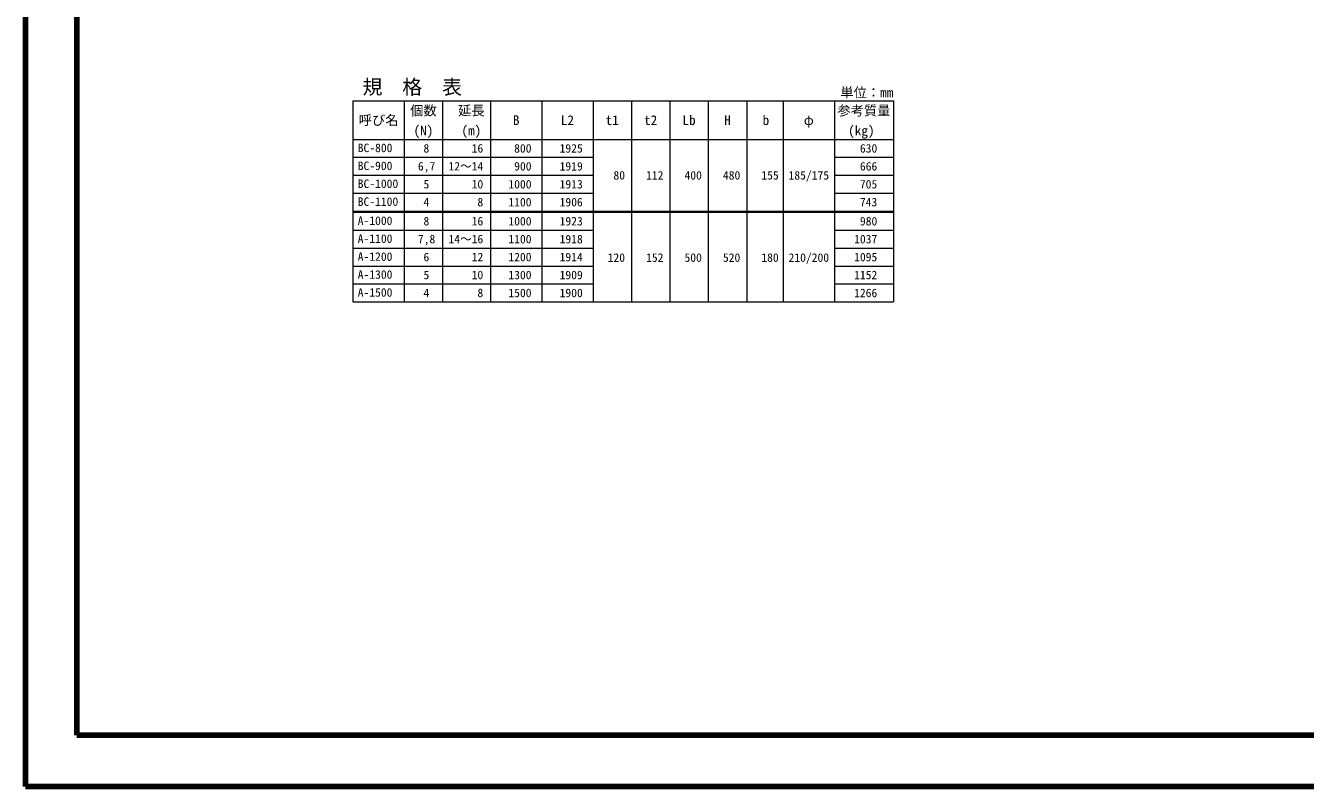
# Model space of a CAD drawing. Units: millimetres at full size, sheet at 1:15; details may follow other scales. Extents: x 0 to 12615, y 0 to 8910.
# Drawn here: x 0 to 7495, y 0 to 4455 of the extents above; entities that cross this region are included whole.
import ezdxf
from ezdxf.enums import TextEntityAlignment as Align

# ---------------------------------------------------------------- set-up
doc = ezdxf.new("R2010")
doc.units = ezdxf.units.MM
doc.header["$LTSCALE"] = 15
doc.layers.add('D-MTR', color=7, linetype='Continuous')
doc.layers.add('D-MTR-TXT', color=7, linetype='Continuous')
for name, color, linetype, lineweight in [('D-MTR-FRAM', 7, 'Continuous', 13), ('D-MTR-LINE', 7, 'Continuous', 13), ('D-TTL', 2, 'Continuous', 140)]:
    doc.layers.add(name, color=color, linetype=linetype, lineweight=lineweight)
doc.styles.add('ＭＳ ゴシック', font='')
doc.styles.get('ＭＳ ゴシック').set_extended_font_data('MS Gothic')

msp = doc.modelspace()

# ---------------------------------------------------------------- linework, layer by layer
at = {"layer": 'D-MTR-FRAM'}
for q in [(5081.6, 4013.71), (1917.3, 2837.17)]:
    msp.add_line((1917.3, 4013.71), q, dxfattribs=at)
at = {"layer": 'D-MTR-LINE'}
for p, q in [((2217.3, 4013.71), (2217.3, 2837.17)), ((2442.3, 4013.71), (2442.3, 2837.17)), ((2722.82, 4013.71), (2722.82, 2837.17)), ((3022.82, 4013.71), (3022.82, 2837.17)), ((3322.82, 4013.71), (3322.82, 2837.17)), ((3547.82, 4013.71), (3547.82, 2837.17)), ((3772.82, 4013.71), (3772.82, 2837.17)), ((3997.82, 4013.71), (3997.82, 2837.17)), ((4222.82, 4013.71), (4222.82, 2837.17)), ((4436.6, 4013.71), (4436.6, 2837.17)), ((4736.6, 4013.71), (4736.6, 2837.17)), ((5081.6, 4013.71), (5081.6, 2837.17)), ((1917.3, 3788.71), (5081.6, 3788.71)), ((1917.3, 3683.71), (3322.82, 3683.71)), ((4736.6, 3683.71), (5081.6, 3683.71)), ((1917.3, 3578.71), (3022.82, 3578.71)), ((3022.82, 3578.71), (3322.82, 3578.71)), ((4736.6, 3578.71), (5081.6, 3578.71)), ((1917.3, 3473.71), (3322.82, 3473.71)), ((4736.6, 3473.71), (5081.6, 3473.71)), ((1917.3, 3368.71), (5081.6, 3368.71)), ((1917.3, 3362.17), (5081.6, 3362.17)), ((1917.3, 3257.17), (3022.82, 3257.17)), ((3022.82, 3257.17), (3322.82, 3257.17)), ((4736.6, 3257.17), (5081.6, 3257.17)), ((1917.3, 3152.17), (3322.82, 3152.17)), ((4736.6, 3152.17), (5081.6, 3152.17)), ((1917.3, 3047.17), (3022.82, 3047.17)), ((3022.82, 3047.17), (3322.82, 3047.17)), ((4736.6, 3047.17), (5081.6, 3047.17)), ((1917.3, 2942.17), (3022.82, 2942.17)), ((3022.82, 2942.17), (3322.82, 2942.17)), ((4736.6, 2942.17), (5081.6, 2942.17)), ((1917.3, 2837.17), (5081.6, 2837.17))]:
    msp.add_line(p, q, dxfattribs=at)
at = {"layer": 'D-TTL'}
for points in [[(0, 0), (12615, 0), (12615, 8910), (0, 8910)], [(300, 300), (12315, 300), (12315, 8610), (300, 8610)]]:
    msp.add_lwpolyline(points, close=True, dxfattribs=at)

# ---------------------------------------------------------------- texts
at = {"layer": 'D-MTR', "style": 'ＭＳ ゴシック'}
msp.add_text('規\u3000格\u3000表', height=85.45, dxfattribs=at).set_placement((1972.82, 4027.32), align=Align.BOTTOM_LEFT)
msp.add_text('単位：mm', height=56.96, dxfattribs=at).set_placement((5081.6, 4017.78), align=Align.BOTTOM_RIGHT)
at = {"layer": 'D-MTR-TXT', "style": 'ＭＳ ゴシック'}
for s, height, p in [('個数', 56.96, (2329.8, 3957.46)), ('延長', 56.96, (2610.32, 3957.46)), ('参考質量', 56.96, (4909.1, 3957.46)), ('呼び名', 56.96, (2067.3, 3901.21)), ('B', 56.96, (2872.82, 3901.21)), ('L2', 56.96, (3172.82, 3901.21)), ('t1', 56.96, (3435.32, 3901.21)), ('t2', 56.96, (3660.32, 3901.21)), ('Lb', 56.96, (3885.32, 3901.21)), ('H', 56.96, (4110.32, 3901.21)), ('b', 56.96, (4335.32, 3901.21)), ('φ', 56.96, (4586.6, 3901.21)), ('(N)', 56.96, (2329.8, 3840.13)), ('(m)', 56.96, (2610.32, 3840.13)), ('(kg)', 56.96, (4894.29, 3840.13)), ('185/175', 49.84, (4586.6, 3578.36)), ('210/200', 49.84, (4586.6, 3096.54))]:
    msp.add_text(s, height=height, dxfattribs=at).set_placement(p, align=Align.MIDDLE_CENTER)
for s, p in [('BC-800', (1944.88, 3739.01)), ('BC-900', (1944.88, 3634.01)), ('BC-1000', (1944.88, 3529.01)), ('BC-1100', (1944.88, 3424.01)), ('A-1000', (1944.88, 3312.48)), ('A-1100', (1944.88, 3207.48)), ('A-1200', (1944.88, 3102.48)), ('A-1300', (1944.88, 2997.48)), ('A-1500', (1944.88, 2892.48))]:
    msp.add_text(s, height=49.84, dxfattribs=at).set_placement(p, align=Align.MIDDLE_LEFT)
for s, p in [('8', (2363.92, 3736.47)), ('16', (2679.95, 3736.47)), ('800', (2962.82, 3736.21)), ('1925', (3262.82, 3736.21)), ('630', (4987.49, 3736.21)), ('6,7', (2399.1, 3631.47)), ('12～14', (2679.95, 3631.47)), (' 900', (2962.82, 3631.21)), ('1919', (3262.82, 3631.21)), ('80', (3510.32, 3578.36)), ('112', (3735.32, 3578.36)), ('400', (3960.32, 3578.36)), ('480', (4185.32, 3578.36)), ('155', (4410.32, 3578.36)), ('666', (4987.49, 3631.21)), ('5', (2363.92, 3526.47)), ('10', (2679.95, 3526.47)), ('1000', (2962.82, 3526.21)), ('1913', (3262.82, 3526.21)), ('705', (4987.49, 3526.21)), ('4', (2363.92, 3421.47)), ('8', (2679.95, 3421.47)), ('1100', (2962.82, 3421.21)), ('1906', (3262.82, 3421.21)), ('743', (4987.49, 3421.21)), ('8', (2363.92, 3309.94)), ('16', (2679.95, 3309.94)), ('1000', (2962.82, 3309.67)), ('1923', (3262.82, 3309.67)), ('980', (4987.49, 3309.67)), ('7,8', (2399.1, 3204.94)), ('14～16', (2679.95, 3204.94)), ('1100', (2962.82, 3204.67)), ('1918', (3262.82, 3204.67)), ('1037', (4987.49, 3204.67)), ('6', (2363.92, 3099.94)), ('12', (2679.95, 3099.94)), ('1200', (2962.82, 3099.67)), ('1914', (3262.82, 3099.67)), ('120', (3510.32, 3096.54)), ('152', (3735.32, 3096.54)), ('500', (3960.32, 3096.54)), ('520', (4185.32, 3096.54)), ('180', (4410.32, 3096.54)), ('1095', (4987.49, 3099.67)), ('5', (2363.92, 2994.94)), ('10', (2679.95, 2994.94)), ('1300', (2962.82, 2994.67)), ('1909', (3262.82, 2994.67)), ('1152', (4987.49, 2994.67)), ('4', (2363.92, 2889.94)), ('8', (2679.95, 2889.94)), ('1500', (2962.82, 2889.67)), ('1900', (3262.82, 2889.67)), ('1266', (4987.49, 2889.67))]:
    msp.add_text(s, height=49.84, dxfattribs=at).set_placement(p, align=Align.MIDDLE_RIGHT)

doc.saveas('drawing.dxf')
